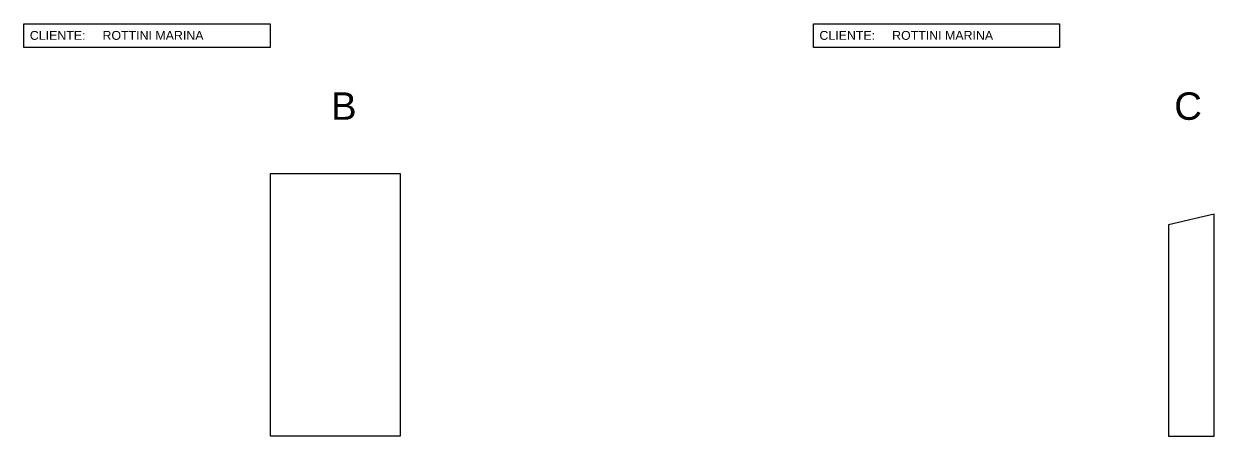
# Model space of a CAD drawing. Header units: millimetres. Extents: x -69675 to 28058, y -18677 to 10388.
# Drawn here: x -60296 to -46850, y 5728 to 10388 of the extents above; entities that cross this region are included whole.
import ezdxf

# ---------------------------------------------------------------- set-up
doc = ezdxf.new("R2010")
doc.units = ezdxf.units.MM
for name, color, linetype in [('FINESTRA', 7, 'Continuous'), ('NOTE TECNICHE', 7, 'Continuous'), ('PERIMETRO', 1, 'Continuous')]:
    doc.layers.add(name, color=color, linetype=linetype)
doc.styles.get("Standard").update_dxf_attribs({"font": 'arial.ttf'})

msp = doc.modelspace()

# ---------------------------------------------------------------- linework, layer by layer
at = {"layer": 'FINESTRA'}
for points in [[(-60296.3, 10388.4), (-57515.4, 10388.4), (-57515.4, 10119.9), (-60296.3, 10119.9)], [(-51376.9, 10388.4), (-48596, 10388.4), (-48596, 10119.9), (-51376.9, 10119.9)]]:
    msp.add_lwpolyline(points, close=True, dxfattribs=at)
at = {"layer": 'PERIMETRO'}
msp.add_lwpolyline([(-57509.7, 8697.6), (-56044.7, 8697.6), (-56044.7, 5727.6), (-57509.7, 5727.6), (-57509.7, 8697.6)], dxfattribs=at)
msp.add_lwpolyline([(-46850.2, 8237.6), (-47365.2, 8117.6), (-47365.2, 5727.6), (-46850.2, 5727.6)], close=True, dxfattribs=at)

# ---------------------------------------------------------------- texts
at = {"layer": 'FINESTRA', "char_height": 100, "attachment_point": 1}
for s, width, insert in [('CLIENTE:', 1075.057, (-60228.4, 10307.2)), ('ROTTINI MARINA', 5202.875, (-59407.3, 10307.3)), ('CLIENTE:', 1075.057, (-51309, 10307.2)), ('ROTTINI MARINA', 5202.875, (-50487.9, 10307.3))]:
    msp.add_mtext_dynamic_manual_height_columns(s, width=width, gutter_width=1550.9, heights=[0], dxfattribs=dict(at, insert=insert))
at = {"layer": 'NOTE TECNICHE', "char_height": 310.2, "attachment_point": 1}
for s, insert in [('B', (-56825.7, 9613.4)), ('C', (-47301.5, 9613.4))]:
    msp.add_mtext_dynamic_manual_height_columns(s, width=1434.859, gutter_width=1550.9, heights=[0], dxfattribs=dict(at, insert=insert))

doc.saveas('drawing.dxf')
